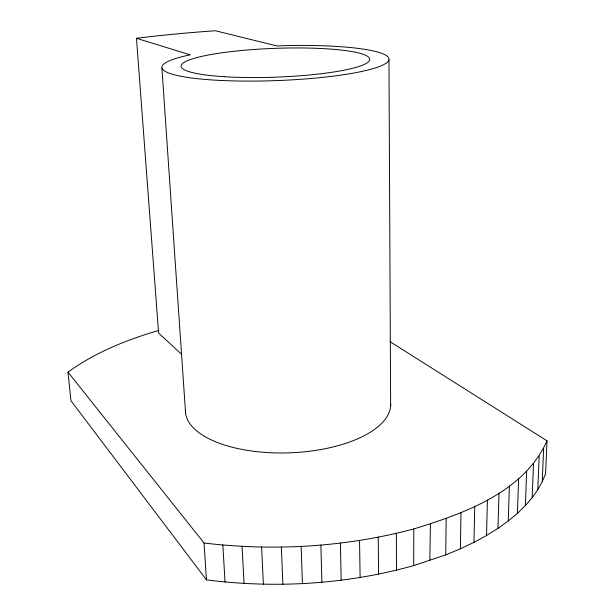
<?xml version="1.0" encoding="UTF-8"?>
<svg xmlns="http://www.w3.org/2000/svg" width="615" height="615" viewBox="0 0 615 615"><rect width="100%" height="100%" fill="white"/><g stroke="black" fill="none" stroke-linecap="round" stroke-linejoin="round"><path stroke-width="0.92" d="M158.901 330.416C126.805 339.718 95.194 352.41 67.981 372.113L70.956 400.726L206.456 579.868C275.551 588.693 346.553 584.404 413.703 565.6L413.787 528.946C463.964 513.487 523.911 492.492 547.019 440.832L389.995 341.663M413.703 565.6L445.721 554.891L446.183 518.614M429.824 560.211L430.431 524.018M445.721 554.891L460.351 548.826L460.981 512.779M460.351 548.826L473.965 542.353L474.749 506.552M473.965 542.353L486.511 535.519L487.434 499.98M486.511 535.519L497.958 528.377L498.996 493.122M497.958 528.377L508.251 520.974L509.405 486.019M508.251 520.974L517.392 513.364L518.63 478.724M517.392 513.364L525.356 505.591L526.663 471.274M525.356 505.591L532.144 497.704L533.505 463.718M532.144 497.704L537.764 489.748L539.171 456.099M537.764 489.748L542.23 481.76L543.668 448.458M547.019 440.832L545.559 473.788L542.23 481.76M67.981 372.113L204.042 543.022C273.998 551.34 345.653 547.119 413.787 528.946M136.469 38.291L190.173 54.835A113.675 17.366 -2.1 0 0 219.055 80.365A113.675 17.366 -2.1 0 0 383.383 64.798A113.675 17.366 -2.1 0 0 288.258 45.541L276.919 45.956L215.396 30.75A283.031 44.234 -2.1 0 0 136.469 38.291L158.601 333.007L181.771 354.478M161.914 68.05L185.599 413.365M204.042 543.022L206.456 579.868M222.838 545.021L225.036 581.99M242.072 546.374L244.047 583.443M261.629 547.058L263.366 584.196M281.363 547.073L282.869 584.25M301.158 546.412L302.426 583.597M320.876 545.075L321.899 582.251M340.379 543.083L341.171 580.214M359.544 540.447L360.106 577.5M378.24 537.195L378.579 574.141M388.964 59.724L390.64 405.831M396.36 533.351L396.483 570.167M390.671 404.001A102.697 45.31 -2.1 0 1 288.689 452.863A102.697 45.31 -2.1 0 1 185.407 410.635M224.49 76.714A94.433 14.406 -2.1 0 0 369.669 60.039A94.433 14.406 -2.1 0 0 232.04 51.506A94.433 14.406 -2.1 0 0 224.49 76.714"/></g></svg>
